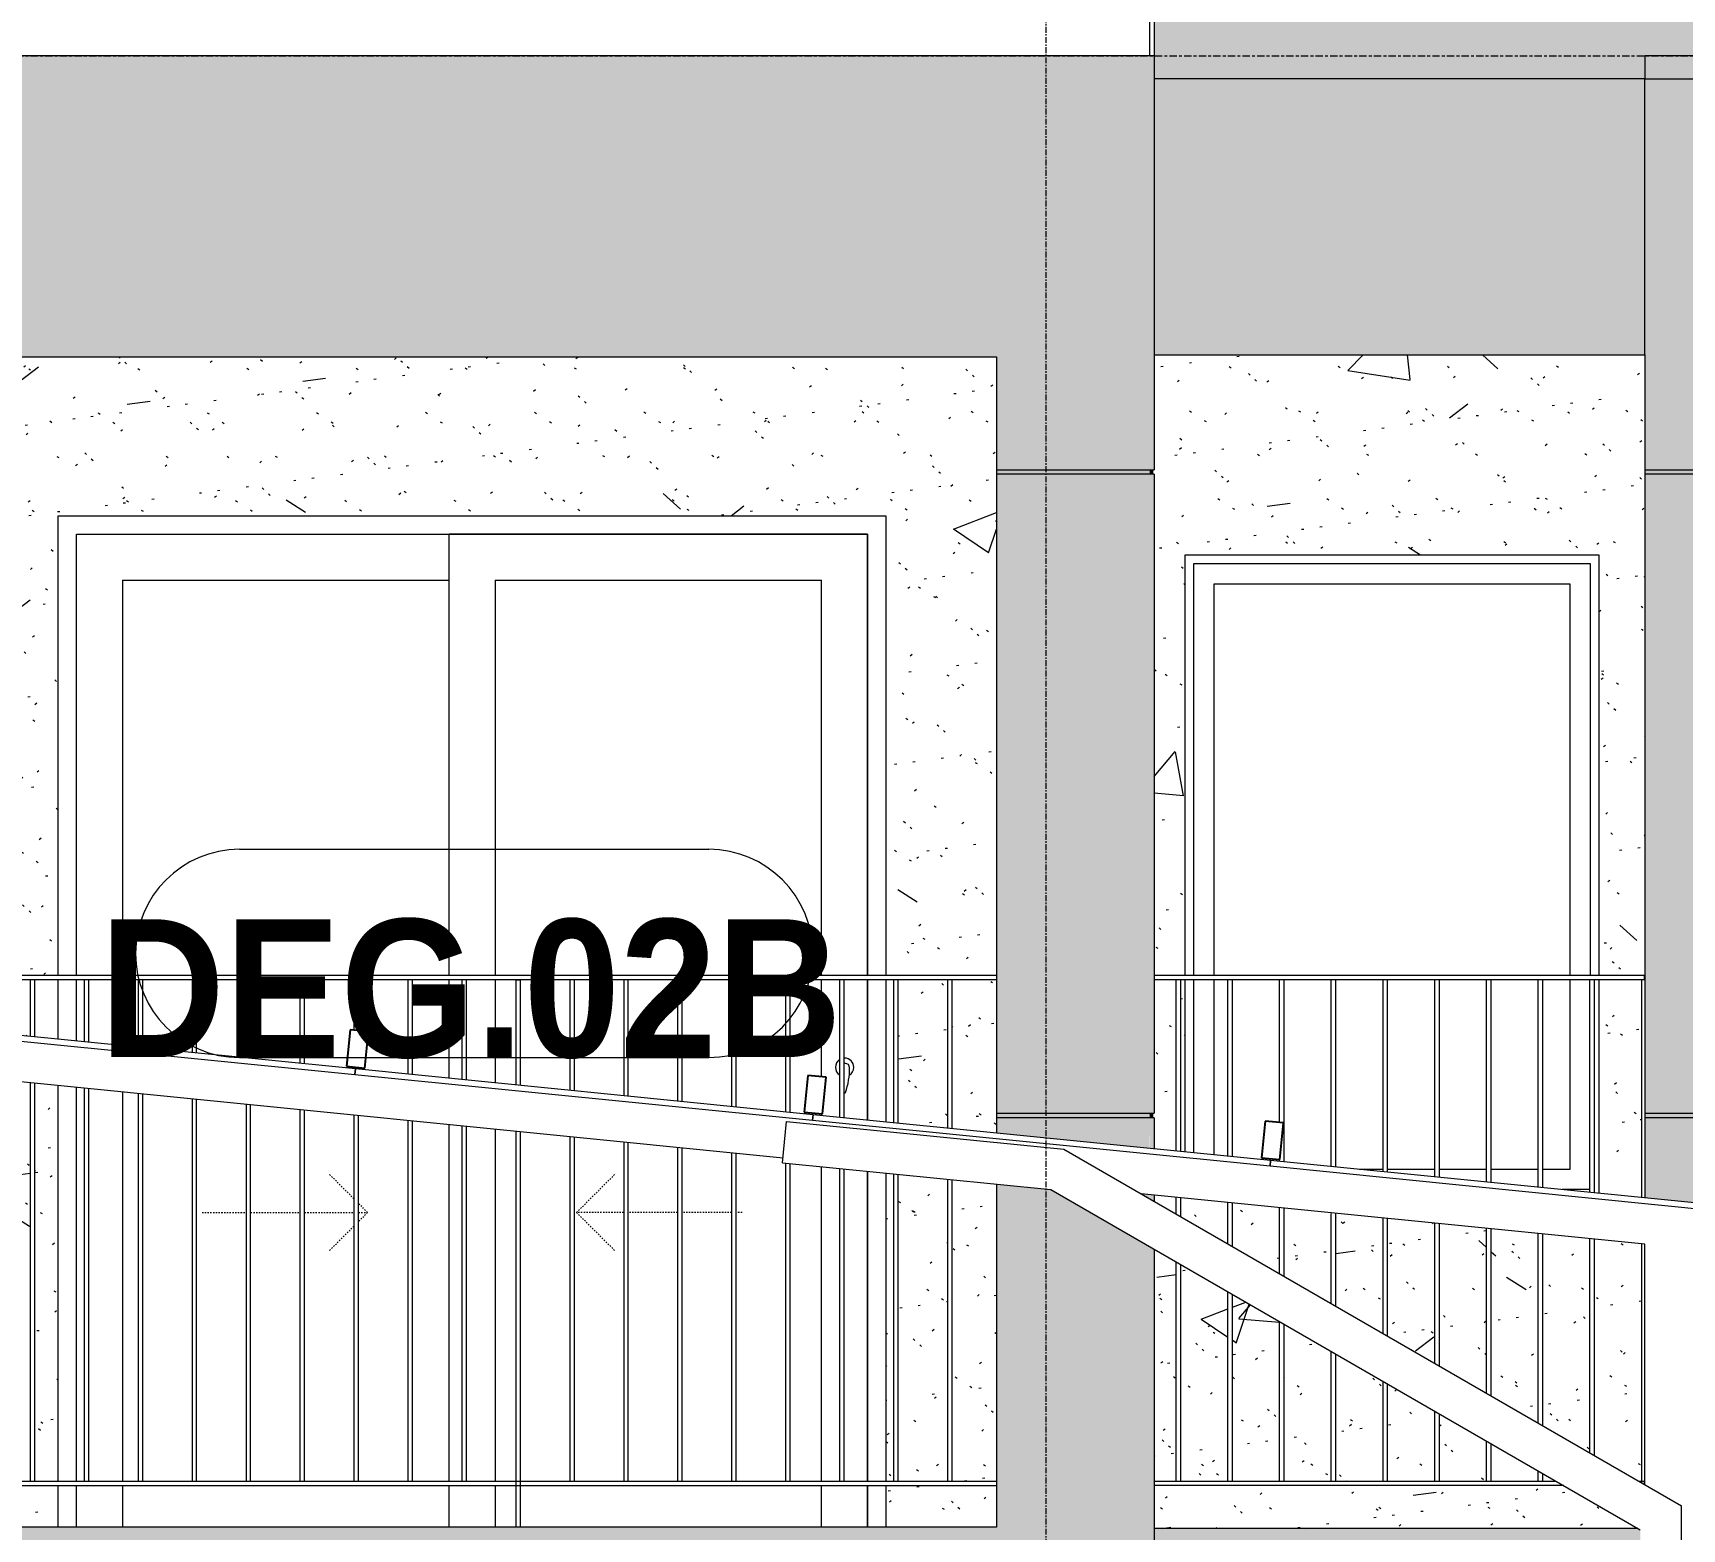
# Model space of a CAD drawing. Header units: millimetres. Extents: x 1240 to 198004, y -7796 to 35300.
# Drawn here: x 132361 to 135947, y 2396 to 5650 of the extents above; entities that cross this region are included whole.
import ezdxf

# ---------------------------------------------------------------- set-up
doc = ezdxf.new("R2010")
doc.units = ezdxf.units.MM
for name, pattern in [('Centre', [31.75, 6.35, -4.7625, 15.875, -4.7625]), ('Dash', [6, 3, -3]), ('Grid Line', [22.225, 12.7, -3.175, 3.175, -3.175])]:
    doc.linetypes.add(name, pattern=pattern)
for name, color, linetype, lineweight in [('0-2', 50, 'Continuous', 5), ('A-DOOR', 31, 'Continuous', 9), ('A-DOOR-FRAM', 31, 'Continuous', 9), ('A-DOOR-HDLN', 31, 'Dash', 18), ('A-DOOR-IDEN', 31, 'Continuous', 9), ('A-FLOR-HRAL', 11, 'Continuous', 9), ('A-FLOR-HRAL-1', 253, 'Continuous', 9), ('A-FLOR-LEVL-2', 51, 'Centre', 9), ('A-GLAZ', 151, 'Continuous', 9), ('A-GLAZ-1', 7, 'Continuous', 9), ('A-GLAZ-CURT', 52, 'Continuous', 9), ('A-GLAZ-CURT-1', 52, 'Continuous', 18), ('A-GLAZ-CWMG', 51, 'Continuous', 9), ('A-GLAZ-CWMG-1', 51, 'Continuous', 25), ('A-WALL', 113, 'Continuous', 9), ('A-WALL-PATT-2', 9, 'Continuous', 9), ('A-WALL-PATT-3', 111, 'Continuous', 5), ('A-WALL-PATT-4', 111, 'Continuous', 9), ('I-WALL-1', 7, 'Continuous', 9), ('S-COLS', 52, 'Continuous', 9), ('S-GRID-1', 1, 'Grid Line', 9)]:
    doc.layers.add(name, color=color, linetype=linetype, lineweight=lineweight)
doc.styles.add('Arial_B_2', font='arialbd.ttf', dxfattribs={"width": 0.9, "height": 300})
pattern_1 = [(50, (0, 0), (1093.104, -95.634), [114.3, -1257.3]), (355, (0, 0), (-211.457, 1146.34), [91.44, -1005.84]), (100.451, (91.1, -8), (881.656, 1050.7), [97.14, -1068.54]), (46.184, (0, 304.8), (1626.475, -252.257), [171.45, -1885.95]), (96.636, (135.5, 283.8), (1424.416, 1484.565), [145.71, -1602.81]), (351.184, (0, 304.8), (1424.43, 1484.55), [137.16, -1508.76]), (21, (152.4, 228.6), (909.686, -613.591), [114.3, -1257.3]), (326, (152.4, 228.6), (370.812, 1105.129), [91.44, -1005.84]), (71.451, (228.2, 177.5), (1280.503, 491.528), [97.14, -1068.54]), (37.5, (0, 0), (18.5313, 507.3303), [50.292, -943.356, 50.292, -970.788, -1009.65]), (37.5, (0, 0), (18.5313, 507.3303), [-2014.728, 50.292, -959.358]), (7.5, (0, 0), (400.9178, 601.0836), [50.292, -531.876, 50.292, -920.496, -384.81]), (7.5, (0, 0), (400.9178, 601.0836), [-1552.956, 50.292, -334.518]), (327.5, (-339.85, 0), (813.5452, -34.3737), [50.292, -330.708, 50.292, -1138.428, -1577.34]), (327.5, (-339.85, 0), (813.5452, -34.3737), [-1569.72, 50.292, -1527.048]), (317.5, (-492.25, 0), (888.7755, 152.56), [50.292, -445.008, 50.292, -739.14, -1120.14]), (317.5, (-492.25, 0), (888.7755, 152.56), [-1284.732, 50.292, -1069.848])]
pattern_2 = [(37.5, (0, 0), (-4.79953, 146.8239), [5.029, -110.795, 5.029, -124.511, -123.825]), (37.5, (0, 0), (-4.79953, 146.8239), [-245.364, 5.029, -118.796]), (7.5, (0, 0), (134.85743, 215.0472), [5.029, -57.455, 5.029, -99.365, -40.005]), (7.5, (0, 0), (134.85743, 215.0472), [-166.878, 5.029, -34.976]), (327.5, (-93.73, 0), (237.29776, 0.4316), [5.029, -33.071, 5.029, -132.131, -179.07]), (327.5, (-93.73, 0), (237.29776, 0.4316), [-175.26, 5.029, -174.041]), (317.5, (-93.73, 0), (229.06706, 66.8792), [5.029, -14.021, 5.029, -84.887, -102.87]), (317.5, (-93.73, 0), (229.06706, 66.8792), [-108.966, 5.029, -97.841])]

# ---------------------------------------------------------------- blocks, each defined once
blk = doc.blocks.new('M_Fixed - 900 x 1400-553070-TKCS_MẶT ĐỨNG NỘI KHU 2')
at = {"layer": 'A-GLAZ-1'}
for p, q in [((-61415.9, 3600), (-61415.9, 4496)), ((-61415.9, 4496), (-60553.9, 4496)), ((-60553.9, 4496), (-60553.9, 3600)), ((-61371.9, 3600), (-61371.9, 4452)), ((-61371.9, 4452), (-60597.9, 4452)), ((-60597.9, 4452), (-60597.9, 3600)), ((-61415.9, 3214.1), (-61415.9, 3590)), ((-61371.9, 3209.7), (-61371.9, 3590)), ((-60597.9, 3590), (-60597.9, 3178)), ((-61004.4, 3178), (-61055.3, 3178)), ((-60891.9, 3178), (-60994.4, 3178)), ((-60779.4, 3178), (-60881.9, 3178)), ((-60666.9, 3178), (-60769.4, 3178)), ((-60597.9, 3178), (-60656.9, 3178)), ((-60554.4, 3134), (-60615.2, 3134))]:
    blk.add_line(p, q, dxfattribs=at)
blk = doc.blocks.new('Railing - 10mm-457212-TKCS_MẶT ĐỨNG NỘI KHU 2')
at = {"layer": 'A-FLOR-HRAL-1'}
for p, q in [((-60554.4, 3127.9), (-60554.4, 3590)), ((-60544.4, 3126.9), (-60544.4, 3590)), ((-60554.4, 2561.2), (-60554.4, 3026.9)), ((-60544.4, 2555.4), (-60544.4, 3025.9))]:
    blk.add_line(p, q, dxfattribs=at)
blk = doc.blocks.new('Railing - 10mm-V287-TKCS_MẶT ĐỨNG NỘI KHU 2')
at = {"layer": 'A-FLOR-HRAL-1'}
for p, q in [((-60666.9, 3139.2), (-60666.9, 3590)), ((-60656.9, 3138.2), (-60656.9, 3590)), ((-60666.9, 2626.1), (-60666.9, 3038.2)), ((-60656.9, 2620.3), (-60656.9, 3037.2)), ((-60666.9, 2500), (-60666.9, 2522.2)), ((-60656.9, 2500), (-60656.9, 2516.4))]:
    blk.add_line(p, q, dxfattribs=at)
blk = doc.blocks.new('Railing - 10mm-V288-TKCS_MẶT ĐỨNG NỘI KHU 2')
at = {"layer": 'A-FLOR-HRAL-1'}
for p, q in [((-60779.4, 3150.4), (-60779.4, 3590)), ((-60769.4, 3149.4), (-60769.4, 3590)), ((-60779.4, 2691.1), (-60779.4, 3049.4)), ((-60769.4, 2685.3), (-60769.4, 3048.4)), ((-60779.4, 2500), (-60779.4, 2587.1)), ((-60769.4, 2500), (-60769.4, 2581.4))]:
    blk.add_line(p, q, dxfattribs=at)
blk = doc.blocks.new('Railing - 10mm-V289-TKCS_MẶT ĐỨNG NỘI KHU 2')
at = {"layer": 'A-FLOR-HRAL-1'}
for p, q in [((-60891.9, 3161.7), (-60891.9, 3590)), ((-60881.9, 3160.7), (-60881.9, 3590)), ((-60891.9, 2756), (-60891.9, 3060.7)), ((-60881.9, 2750.2), (-60881.9, 3059.7)), ((-60891.9, 2500), (-60891.9, 2652.1)), ((-60881.9, 2500), (-60881.9, 2646.3))]:
    blk.add_line(p, q, dxfattribs=at)
blk = doc.blocks.new('Railing - 10mm-V290-TKCS_MẶT ĐỨNG NỘI KHU 2')
at = {"layer": 'A-FLOR-HRAL-1'}
for p, q in [((-61004.4, 3172.9), (-61004.4, 3590)), ((-60994.4, 3171.9), (-60994.4, 3590)), ((-61004.4, 2821), (-61004.4, 3071.9)), ((-60994.4, 2815.2), (-60994.4, 3070.9)), ((-61004.4, 2500), (-61004.4, 2717)), ((-60994.4, 2500), (-60994.4, 2711.3))]:
    blk.add_line(p, q, dxfattribs=at)
blk = doc.blocks.new('Railing - 10mm-V291-TKCS_MẶT ĐỨNG NỘI KHU 2')
at = {"layer": 'A-FLOR-HRAL-1'}
for p, q in [((-61116.9, 3184.2), (-61116.9, 3590)), ((-61106.9, 3183.2), (-61106.9, 3590)), ((-61116.9, 2885.9), (-61116.9, 3081.9)), ((-61106.9, 2880.1), (-61106.9, 3081.9)), ((-61116.9, 2500), (-61116.9, 2782)), ((-61106.9, 2500), (-61106.9, 2776.2))]:
    blk.add_line(p, q, dxfattribs=at)
blk = doc.blocks.new('Railing - 10mm-V292-TKCS_MẶT ĐỨNG NỘI KHU 2')
at = {"layer": 'A-FLOR-HRAL-1'}
for p, q in [((-61229.4, 3279.8), (-61229.4, 3590)), ((-61219.4, 3194.4), (-61219.4, 3590)), ((-61229.4, 3195.4), (-61229.4, 3199.4)), ((-61229.4, 2950.9), (-61229.4, 3094.4)), ((-61219.4, 2945.1), (-61219.4, 3093.4)), ((-61229.4, 2500), (-61229.4, 2846.9)), ((-61219.4, 2500), (-61219.4, 2841.2))]:
    blk.add_line(p, q, dxfattribs=at)
blk = doc.blocks.new('Railing - 10mm-V293-TKCS_MẶT ĐỨNG NỘI KHU 2')
at = {"layer": 'A-FLOR-HRAL-1'}
for p, q in [((-61341.9, 3206.7), (-61341.9, 3590)), ((-61331.9, 3205.7), (-61331.9, 3590)), ((-61341.9, 3015.8), (-61341.9, 3105.7)), ((-61331.9, 3010), (-61331.9, 3104.7)), ((-61341.9, 2500), (-61341.9, 2911.9)), ((-61331.9, 2500), (-61331.9, 2906.1))]:
    blk.add_line(p, q, dxfattribs=at)
blk = doc.blocks.new('Railing - 10mm-V294-TKCS_MẶT ĐỨNG NỘI KHU 2')
at = {"layer": 'A-FLOR-HRAL-1'}
for p, q in [((-61454.4, 3217.9), (-61454.4, 3590)), ((-61444.4, 3216.9), (-61444.4, 3590)), ((-61454.4, 3081.9), (-61454.4, 3116.9)), ((-61444.4, 3075), (-61444.4, 3115.9)), ((-61454.4, 2500), (-61454.4, 2976.8)), ((-61444.4, 2500), (-61444.4, 2971.1))]:
    blk.add_line(p, q, dxfattribs=at)
blk = doc.blocks.new('Railing - 50 x 10mm-457210-TKCS_MẶT ĐỨNG NỘI KHU 2')
at = {"layer": 'A-FLOR-HRAL-1'}
for p, q in [((-60441.9, 3116.7), (-60441.9, 3590)), ((-60435.3, 3590), (-60441.9, 3590)), ((-60441.9, 2496.2), (-60441.9, 3015.8))]:
    blk.add_line(p, q, dxfattribs=at)
blk = doc.blocks.new('Railing - Railing-641362-TKCS_MẶT ĐỨNG NỘI KHU 2')
at = {"layer": 'A-FLOR-HRAL-1'}
for p, q in [((-61501.9, 2500), (-60628.5, 2500)), ((-60611.2, 2490), (-61501.9, 2490)), ((-60448.5, 2500), (-60436.9, 2500)), ((-60436.9, 2500), (-60436.9, 2493.3))]:
    blk.add_line(p, q, dxfattribs=at)
for name in ['Railing - 10mm-V294-TKCS_MẶT ĐỨNG NỘI KHU 2', 'Railing - 10mm-V293-TKCS_MẶT ĐỨNG NỘI KHU 2', 'Railing - 10mm-V292-TKCS_MẶT ĐỨNG NỘI KHU 2', 'Railing - 10mm-V291-TKCS_MẶT ĐỨNG NỘI KHU 2', 'Railing - 10mm-V290-TKCS_MẶT ĐỨNG NỘI KHU 2', 'Railing - 10mm-V289-TKCS_MẶT ĐỨNG NỘI KHU 2', 'Railing - 10mm-V288-TKCS_MẶT ĐỨNG NỘI KHU 2', 'Railing - 10mm-V287-TKCS_MẶT ĐỨNG NỘI KHU 2', 'Railing - 10mm-457212-TKCS_MẶT ĐỨNG NỘI KHU 2', 'Railing - 50 x 10mm-457210-TKCS_MẶT ĐỨNG NỘI KHU 2']:
    blk.add_blockref(name, (0, 0))
blk = doc.blocks.new('Top Rail Type - Top Rail_Internal_-641363-TKCS_MẶT ĐỨNG NỘI KHU 2')
at = {"layer": 'A-FLOR-HRAL-1'}
for p, q in [((-60436.9, 3600), (-61501.9, 3600)), ((-60436.9, 3590), (-61501.9, 3590)), ((-60436.9, 3600), (-60436.9, 3590))]:
    blk.add_line(p, q, dxfattribs=at)
blk = doc.blocks.new('NCV_TKTC_TANG 1_rvt-2-TKCS_MẶT ĐỨNG NỘI KHU 2')
at = {"layer": 'A-WALL-PATT-2'}
h = blk.add_hatch(dxfattribs=at)
h.set_pattern_fill('FP_38', color=256, style=0, pattern_type=2)
h.set_pattern_definition(pattern_1)
h.paths.add_polyline_path([(-61501.9, 2397.1), (-60450.3, 2397.1), (-60611.2, 2490), (-61501.9, 2490), (-61501.9, 2400)])
h.paths.add_polyline_path([(-61004.4, 2500), (-61004.4, 2717), (-61106.9, 2776.2), (-61106.9, 2500)])
h.paths.add_polyline_path([(-60994.4, 2500), (-60891.9, 2500), (-60891.9, 2652.1), (-60994.4, 2711.3), (-60994.4, 2708.9)])
h.paths.add_polyline_path([(-61444.4, 2500), (-61341.9, 2500), (-61341.9, 2911.9), (-61444.4, 2971.1), (-61444.4, 2968)])
h.paths.add_polyline_path([(-60779.4, 2500), (-60779.4, 2587.1), (-60881.9, 2646.3), (-60881.9, 2500)])
h.paths.add_polyline_path([(-61454.4, 2500), (-61454.4, 2976.8), (-61501.9, 3004.3), (-61501.9, 2500)])
h.paths.add_polyline_path([(-60769.4, 2500), (-60666.9, 2500), (-60666.9, 2522.2), (-60769.4, 2581.4)])
h.paths.add_polyline_path([(-61331.9, 2500), (-61229.4, 2501.3), (-61229.4, 2846.9), (-61331.9, 2906.1)])
h.paths.add_polyline_path([(-60448.5, 2500), (-60441.9, 2500), (-60441.9, 3015.7), (-60544.4, 3025.9), (-60544.4, 2555.4)])
h.paths.add_polyline_path([(-60656.9, 2500), (-60628.5, 2500), (-60656.9, 2516.4)])
h.paths.add_polyline_path([(-61116.9, 2500), (-61116.9, 2782), (-61219.4, 2841.2), (-61219.4, 2500)])
h.paths.add_polyline_path([(-60554.4, 2561.2), (-60554.4, 3026.9), (-60656.9, 3037.2), (-60656.9, 2620.3), (-60648.1, 2615.3)])
h.paths.add_polyline_path([(-60666.9, 2626.1), (-60666.9, 3038.2), (-60769.4, 3048.4), (-60769.4, 2685.3)])
h.paths.add_polyline_path([(-60779.4, 2691.1), (-60779.4, 3049.4), (-60881.9, 3059.7), (-60881.9, 2750.2)])
h.paths.add_polyline_path([(-60891.9, 2756), (-60891.9, 3060.7), (-60994.4, 3070.9), (-60994.4, 2815.2), (-60921.7, 2773.2)])
h.paths.add_polyline_path([(-61004.4, 2821), (-61004.4, 3071.9), (-61106.9, 3081.9), (-61106.9, 2880.1)])
h.paths.add_polyline_path([(-61116.9, 2885.9), (-61116.9, 3083.2), (-61219.4, 3093.4), (-61219.4, 2945.1)])
h.paths.add_polyline_path([(-61229.4, 2950.9), (-61229.4, 3094.4), (-61331.9, 3104.7), (-61331.9, 3010), (-61259.2, 2968)])
h.paths.add_polyline_path([(-61341.9, 3015.8), (-61341.9, 3105.7), (-61444.4, 3115.9), (-61443, 3074.2), (-61393.4, 3045.5)])
h.paths.add_polyline_path([(-61454.4, 3080.8), (-61454.4, 3116.9), (-61501.9, 3121.7), (-61501.9, 3108.2), (-61456.5, 3081.9)])
h.paths.add_polyline_path([(-60441.9, 3116.7), (-60441.9, 3590), (-60534.9, 3590), (-60534.9, 3126), (-60532.6, 3125.7)])
h.paths.add_polyline_path([(-61434.9, 3216), (-61434.9, 3590), (-61444.4, 3590), (-61443.5, 3216.8)])
h.paths.add_polyline_path([(-61454.4, 3217.9), (-61454.4, 3590), (-61501.9, 3590), (-61501.9, 3300), (-61505.9, 3300), (-61505.9, 3290), (-61501.9, 3290), (-61501.9, 3222.7), (-61492.6, 3221.7)])
h.paths.add_polyline_path([(-60436.9, 3590), (-60435.3, 3590), (-60435.3, 4950), (-61501.9, 4950), (-61501.9, 4700), (-61505.9, 4700), (-61505.9, 4690), (-61501.9, 4690), (-61501.9, 3600), (-61434.9, 3600), (-61434.9, 4515), (-60534.9, 4514.4), (-60534.9, 3600), (-60436.9, 3600)])
h = blk.add_hatch(dxfattribs=at)
h.set_pattern_fill('FP_39', color=256, style=0, pattern_type=2)
h.set_pattern_definition(pattern_2)
h.paths.add_polyline_path([(-61501.9, 2397.1), (-60450.3, 2397.1), (-60611.2, 2490), (-61501.9, 2490), (-61501.9, 2400)])
h.paths.add_polyline_path([(-61004.4, 2500), (-61004.4, 2717), (-61106.9, 2776.2), (-61106.9, 2500)])
h.paths.add_polyline_path([(-60994.4, 2500), (-60891.9, 2500), (-60891.9, 2652.1), (-60994.4, 2711.3), (-60994.4, 2708.9)])
h.paths.add_polyline_path([(-61444.4, 2500), (-61341.9, 2500), (-61341.9, 2911.9), (-61444.4, 2971.1), (-61444.4, 2968)])
h.paths.add_polyline_path([(-60779.4, 2500), (-60779.4, 2587.1), (-60881.9, 2646.3), (-60881.9, 2500)])
h.paths.add_polyline_path([(-61454.4, 2500), (-61454.4, 2976.8), (-61501.9, 3004.3), (-61501.9, 2500)])
h.paths.add_polyline_path([(-60769.4, 2500), (-60666.9, 2500), (-60666.9, 2522.2), (-60769.4, 2581.4)])
h.paths.add_polyline_path([(-61331.9, 2500), (-61229.4, 2501.3), (-61229.4, 2846.9), (-61331.9, 2906.1)])
h.paths.add_polyline_path([(-60448.5, 2500), (-60441.9, 2500), (-60441.9, 3015.7), (-60544.4, 3025.9), (-60544.4, 2555.4)])
h.paths.add_polyline_path([(-60656.9, 2500), (-60628.5, 2500), (-60656.9, 2516.4)])
h.paths.add_polyline_path([(-61116.9, 2500), (-61116.9, 2782), (-61219.4, 2841.2), (-61219.4, 2500)])
h.paths.add_polyline_path([(-60554.4, 2561.2), (-60554.4, 3026.9), (-60656.9, 3037.2), (-60656.9, 2620.3), (-60648.1, 2615.3)])
h.paths.add_polyline_path([(-60666.9, 2626.1), (-60666.9, 3038.2), (-60769.4, 3048.4), (-60769.4, 2685.3)])
h.paths.add_polyline_path([(-60779.4, 2691.1), (-60779.4, 3049.4), (-60881.9, 3059.7), (-60881.9, 2750.2)])
h.paths.add_polyline_path([(-60891.9, 2756), (-60891.9, 3060.7), (-60994.4, 3070.9), (-60994.4, 2815.2), (-60921.7, 2773.2)])
h.paths.add_polyline_path([(-61004.4, 2821), (-61004.4, 3071.9), (-61106.9, 3081.9), (-61106.9, 2880.1)])
h.paths.add_polyline_path([(-61116.9, 2885.9), (-61116.9, 3083.2), (-61219.4, 3093.4), (-61219.4, 2945.1)])
h.paths.add_polyline_path([(-61229.4, 2950.9), (-61229.4, 3094.4), (-61331.9, 3104.7), (-61331.9, 3010), (-61259.2, 2968)])
h.paths.add_polyline_path([(-61341.9, 3015.8), (-61341.9, 3105.7), (-61444.4, 3115.9), (-61443, 3074.2), (-61393.4, 3045.5)])
h.paths.add_polyline_path([(-61454.4, 3080.8), (-61454.4, 3116.9), (-61501.9, 3121.7), (-61501.9, 3108.2), (-61456.5, 3081.9)])
h.paths.add_polyline_path([(-60441.9, 3116.7), (-60441.9, 3590), (-60534.9, 3590), (-60534.9, 3126), (-60532.6, 3125.7)])
h.paths.add_polyline_path([(-61434.9, 3216), (-61434.9, 3590), (-61444.4, 3590), (-61443.5, 3216.8)])
h.paths.add_polyline_path([(-61454.4, 3217.9), (-61454.4, 3590), (-61501.9, 3590), (-61501.9, 3300), (-61505.9, 3300), (-61505.9, 3290), (-61501.9, 3290), (-61501.9, 3222.7), (-61492.6, 3221.7)])
h.paths.add_polyline_path([(-60436.9, 3590), (-60435.3, 3590), (-60435.3, 4950), (-61501.9, 4950), (-61501.9, 4700), (-61505.9, 4700), (-61505.9, 4690), (-61501.9, 4690), (-61501.9, 3600), (-61434.9, 3600), (-61434.9, 4515), (-60534.9, 4514.4), (-60534.9, 3600), (-60436.9, 3600)])
h = blk.add_hatch(dxfattribs=at)
h.set_pattern_fill('FP_40', color=256, style=0, pattern_type=2)
h.set_pattern_definition(pattern_1)
h.paths.add_polyline_path([(-63885.3, 2400), (-63885.3, 2490), (-64025.4, 2490), (-64025.4, 2400)])
h.paths.add_polyline_path([(-61845.3, 2400), (-61845.3, 2490), (-62085.3, 2490), (-62085.3, 2400), (-61927.7, 2400)])
h.paths.add_polyline_path([(-63903.8, 2500), (-63885.3, 2500), (-63885.3, 3360), (-63936.3, 3365.1), (-63936.3, 2500)])
h.paths.add_polyline_path([(-64025.4, 2500), (-63946.3, 2500), (-63946.3, 3366.1), (-64025.4, 3374), (-64025.4, 2624.4)])
h.paths.add_polyline_path([(-62085.3, 2500), (-62068.9, 2500), (-62068.9, 3168.3), (-62085.3, 3170), (-62085.3, 2544)])
h.paths.add_polyline_path([(-62058.9, 2500), (-61951.6, 2500), (-61951.6, 3156.6), (-62058.9, 3167.3), (-62058.9, 2528.2)])
h.paths.add_polyline_path([(-61845.3, 2500), (-61845.3, 3146), (-61941.6, 3155.6), (-61941.6, 2500), (-61927.7, 2500)])
h.paths.add_polyline_path([(-61845.3, 3257), (-61845.3, 3590), (-61941.6, 3590), (-61941.6, 3266.6), (-61872.4, 3259.7)])
h.paths.add_polyline_path([(-61951.6, 3267.6), (-61951.6, 3590), (-62058.9, 3590), (-62058.9, 3278.4)])
h.paths.add_polyline_path([(-62068.9, 3279.4), (-62068.9, 3590), (-62085.3, 3590), (-62085.3, 3281)])
h.paths.add_polyline_path([(-63885.3, 3461), (-63885.3, 3590), (-63936.3, 3590), (-63936.3, 3466.1)])
h.paths.add_polyline_path([(-63946.3, 3467.1), (-63946.3, 3590), (-64025.4, 3590), (-64025.4, 3475), (-63965.5, 3469)])
h.paths.add_polyline_path([(-61926.4, 3600), (-61845.3, 3600), (-61845.3, 4945.8), (-64025.4, 4945.8), (-64025.4, 3600), (-63885.3, 3600), (-63885.3, 4600), (-62085.3, 4600), (-62085.3, 3600), (-61927.7, 3600)])
h = blk.add_hatch(dxfattribs=at)
h.set_pattern_fill('FP_41', color=256, style=0, pattern_type=2)
h.set_pattern_definition(pattern_2)
h.paths.add_polyline_path([(-63885.3, 2400), (-63885.3, 2490), (-64025.4, 2490), (-64025.4, 2400)])
h.paths.add_polyline_path([(-61845.3, 2400), (-61845.3, 2490), (-62085.3, 2490), (-62085.3, 2400), (-61927.7, 2400)])
h.paths.add_polyline_path([(-63903.8, 2500), (-63885.3, 2500), (-63885.3, 3360), (-63936.3, 3365.1), (-63936.3, 2500)])
h.paths.add_polyline_path([(-64025.4, 2500), (-63946.3, 2500), (-63946.3, 3366.1), (-64025.4, 3374), (-64025.4, 2624.4)])
h.paths.add_polyline_path([(-62085.3, 2500), (-62068.9, 2500), (-62068.9, 3168.3), (-62085.3, 3170), (-62085.3, 2544)])
h.paths.add_polyline_path([(-62058.9, 2500), (-61951.6, 2500), (-61951.6, 3156.6), (-62058.9, 3167.3), (-62058.9, 2528.2)])
h.paths.add_polyline_path([(-61845.3, 2500), (-61845.3, 3146), (-61941.6, 3155.6), (-61941.6, 2500), (-61927.7, 2500)])
h.paths.add_polyline_path([(-61845.3, 3257), (-61845.3, 3590), (-61941.6, 3590), (-61941.6, 3266.6), (-61872.4, 3259.7)])
h.paths.add_polyline_path([(-61951.6, 3267.6), (-61951.6, 3590), (-62058.9, 3590), (-62058.9, 3278.4)])
h.paths.add_polyline_path([(-62068.9, 3279.4), (-62068.9, 3590), (-62085.3, 3590), (-62085.3, 3281)])
h.paths.add_polyline_path([(-63885.3, 3461), (-63885.3, 3590), (-63936.3, 3590), (-63936.3, 3466.1)])
h.paths.add_polyline_path([(-63946.3, 3467.1), (-63946.3, 3590), (-64025.4, 3590), (-64025.4, 3475), (-63965.5, 3469)])
h.paths.add_polyline_path([(-61926.4, 3600), (-61845.3, 3600), (-61845.3, 4945.8), (-64025.4, 4945.8), (-64025.4, 3600), (-63885.3, 3600), (-63885.3, 4600), (-62085.3, 4600), (-62085.3, 3600), (-61927.7, 3600)])
at = {"layer": 'I-WALL-1'}
for p, q in [((-63885.3, 3600), (-63885.3, 4600)), ((-63885.3, 4600), (-62085.3, 4600)), ((-62085.3, 4600), (-62085.3, 3600)), ((-61434.9, 3600), (-61434.9, 4515)), ((-61434.9, 4515), (-60534.9, 4515)), ((-60534.9, 4515), (-60534.9, 3600)), ((-63885.3, 3461), (-63885.3, 3590)), ((-62085.3, 3590), (-62085.3, 3281)), ((-61434.9, 3216), (-61434.9, 3590)), ((-60534.9, 3590), (-60534.9, 3126)), ((-63885.3, 2500), (-63885.3, 3360)), ((-62085.3, 3170), (-62085.3, 2500)), ((-63885.3, 2400), (-63885.3, 2490)), ((-62085.3, 2490), (-62085.3, 2400))]:
    blk.add_line(p, q, dxfattribs=at)
at = {"layer": 'A-FLOR-HRAL'}
for name in ['Top Rail Type - Top Rail_Internal_-641363-TKCS_MẶT ĐỨNG NỘI KHU 2', 'Railing - Railing-641362-TKCS_MẶT ĐỨNG NỘI KHU 2']:
    blk.add_blockref(name, (0, 0), dxfattribs=at)
at = {"layer": 'A-GLAZ'}
blk.add_blockref('M_Fixed - 900 x 1400-553070-TKCS_MẶT ĐỨNG NỘI KHU 2', (0, 0), dxfattribs=at)
blk = doc.blocks.new('DEG_02-DEG_03 - DEG_02B-1800x2400mm-CỬA ĐI 02 CÁNH TRƯỢT-2213204-TKCS_MẶT ĐỨNG NỘI KHU 2')
at = {"layer": 'A-DOOR'}
for p, q in [((-62125.3, 4560), (-63035.3, 4560)), ((-63035.3, 3600), (-63035.3, 4560)), ((-62125.3, 4560), (-62125.3, 3600)), ((-63745.3, 4460), (-63745.3, 3600)), ((-63745.3, 4460), (-63035.3, 4460)), ((-62935.3, 4460), (-62935.3, 3600)), ((-62935.3, 4460), (-62225.3, 4460)), ((-62225.3, 3600), (-62225.3, 4460)), ((-63745.3, 3590), (-63745.3, 3447)), ((-63035.3, 3376), (-63035.3, 3590)), ((-62935.3, 3590), (-62935.3, 3366)), ((-62225.3, 3379.4), (-62225.3, 3590)), ((-62125.3, 3590), (-62125.3, 3285)), ((-63745.3, 3346), (-63745.3, 2500)), ((-62225.3, 3295), (-62225.3, 3299)), ((-63035.3, 2500), (-63035.3, 3275)), ((-62935.3, 3265), (-62935.3, 2500)), ((-62225.3, 2500), (-62225.3, 3184)), ((-62125.3, 3174), (-62125.3, 2500)), ((-63745.3, 2490), (-63745.3, 2400)), ((-63035.3, 2400), (-63035.3, 2490)), ((-62935.3, 2490), (-62935.3, 2400)), ((-62225.3, 2400), (-62225.3, 2490)), ((-62125.3, 2490), (-62125.3, 2400))]:
    blk.add_line(p, q, dxfattribs=at)
at = {"layer": 'A-DOOR', "flags": 128}
blk.add_lwpolyline([(-62173.8, 3408.7), (-62173.8, 3408.7), (-62173.8, 3408.7), (-62173.8, 3408.7), (-62173.8, 3408.7), (-62173.9, 3408.7), (-62173.9, 3408.7), (-62173.9, 3408.7), (-62173.9, 3408.7), (-62173.9, 3408.7), (-62174, 3408.7), (-62174, 3408.7), (-62174, 3408.7), (-62174, 3408.7), (-62174.1, 3408.7), (-62174.1, 3408.7), (-62174.1, 3408.7), (-62174.2, 3408.7), (-62174.2, 3408.7), (-62174.3, 3408.7), (-62174.3, 3408.7), (-62174.4, 3408.7), (-62174.4, 3408.7), (-62174.5, 3408.7), (-62174.5, 3408.7), (-62174.6, 3408.7), (-62174.6, 3408.7), (-62174.7, 3408.7), (-62174.7, 3408.7), (-62174.8, 3408.7), (-62174.8, 3408.7), (-62174.9, 3408.7), (-62174.9, 3408.7), (-62175, 3408.7), (-62175.1, 3408.7), (-62175.1, 3408.7), (-62175.2, 3408.7), (-62175.2, 3408.7), (-62175.3, 3408.7), (-62175.4, 3408.7), (-62175.4, 3408.7), (-62175.5, 3408.7), (-62175.5, 3408.7), (-62175.6, 3408.7), (-62175.7, 3408.7), (-62175.7, 3408.7), (-62175.8, 3408.7), (-62175.8, 3408.7), (-62175.9, 3408.7), (-62175.9, 3408.7), (-62176, 3408.7), (-62176, 3408.7), (-62176.1, 3408.7), (-62176.1, 3408.7), (-62176.2, 3408.7), (-62176.2, 3408.7)], dxfattribs=at)
at = {"layer": 'A-DOOR'}
for centre, radius, start, end in [((-62175.3, 3400), 20, 123.4588, 180), ((-62175.3, 3400), 20, 0, 90), ((-62173.8, 3399.2), 9.45, 0, 90), ((-62175.3, 3400), 20, 180, 236.5412), ((-62329.1, 3399.2), 164.8, 340.866, 0), ((-62175.3, 3400), 20, 300, 0), ((-62174.9, 3346), 2.34, 236.2722, 261.031), ((-62175.7, 3346), 2.34, 278.969, 340.866)]:
    blk.add_arc(centre, radius, start, end, dxfattribs=at)
at = {"layer": 'A-DOOR-FRAM'}
for p, q in [((-63845.3, 3600), (-63845.3, 4560)), ((-63845.3, 4560), (-62125.3, 4560)), ((-62125.3, 3600), (-62125.3, 4560)), ((-63845.3, 3457), (-63845.3, 3590)), ((-62125.3, 3285), (-62125.3, 3590)), ((-63845.3, 2500), (-63845.3, 3356)), ((-62125.3, 2500), (-62125.3, 3174)), ((-63845.3, 2400), (-63845.3, 2490)), ((-62125.3, 2400), (-62125.3, 2490))]:
    blk.add_line(p, q, dxfattribs=at)
at = {"layer": 'A-DOOR-HDLN'}
for p, q in [((-63242.3, 3113.9), (-63297.4, 3169.1)), ((-62758.1, 3084.2), (-62673.2, 3169.1)), ((-63572.6, 3084.2), (-63476.9, 3084.2)), ((-63466.9, 3084.2), (-63359.6, 3084.2)), ((-63349.6, 3084.2), (-63242.3, 3084.2)), ((-63212.6, 3084.2), (-63232.3, 3103.9)), ((-63212.6, 3084.2), (-63232.3, 3064.5)), ((-63232.3, 3084.2), (-63212.6, 3084.2)), ((-62758.1, 3084.2), (-62673.2, 2999.4)), ((-62655.6, 3084.2), (-62758.1, 3084.2)), ((-62538.3, 3084.2), (-62645.6, 3084.2)), ((-62420.9, 3084.2), (-62528.3, 3084.2)), ((-62398.1, 3084.2), (-62410.9, 3084.2)), ((-63242.3, 3054.5), (-63297.4, 2999.4))]:
    blk.add_line(p, q, dxfattribs=at)
blk = doc.blocks.new('Railing - 10mm-V325-TKCS_MẶT ĐỨNG NỘI KHU 2')
at = {"layer": 'A-FLOR-HRAL'}
for p, q in [((-61951.6, 3590), (-61951.6, 3267.6)), ((-61941.6, 3266.6), (-61941.6, 3590)), ((-61951.6, 3156.6), (-61951.6, 2500)), ((-61941.6, 2500), (-61941.6, 3155.6))]:
    blk.add_line(p, q, dxfattribs=at)
blk = doc.blocks.new('Railing - 10mm-V326-TKCS_MẶT ĐỨNG NỘI KHU 2')
at = {"layer": 'A-FLOR-HRAL'}
for p, q in [((-62068.9, 3590), (-62068.9, 3279.4)), ((-62058.9, 3278.4), (-62058.9, 3590)), ((-62068.9, 3168.3), (-62068.9, 2500)), ((-62058.9, 2500), (-62058.9, 3167.3))]:
    blk.add_line(p, q, dxfattribs=at)
blk = doc.blocks.new('Railing - 10mm-V327-TKCS_MẶT ĐỨNG NỘI KHU 2')
at = {"layer": 'A-FLOR-HRAL'}
for p, q in [((-62186.3, 3590), (-62186.3, 3291.1)), ((-62176.3, 3290.1), (-62176.3, 3590)), ((-62186.3, 3180), (-62186.3, 2500)), ((-62176.3, 2500), (-62176.3, 3179))]:
    blk.add_line(p, q, dxfattribs=at)
blk = doc.blocks.new('Railing - 10mm-V328-TKCS_MẶT ĐỨNG NỘI KHU 2')
at = {"layer": 'A-FLOR-HRAL'}
for p, q in [((-62303.6, 3590), (-62303.6, 3302.8)), ((-62293.6, 3301.8), (-62293.6, 3590)), ((-62303.6, 3191.8), (-62303.6, 2500)), ((-62293.6, 2500), (-62293.6, 3190.8))]:
    blk.add_line(p, q, dxfattribs=at)
blk = doc.blocks.new('Railing - 10mm-V329-TKCS_MẶT ĐỨNG NỘI KHU 2')
at = {"layer": 'A-FLOR-HRAL'}
for p, q in [((-62420.9, 3590), (-62420.9, 3314.5)), ((-62410.9, 3313.5), (-62410.9, 3590)), ((-62420.9, 3213.6), (-62420.9, 2500)), ((-62410.9, 2500), (-62410.9, 3212.6))]:
    blk.add_line(p, q, dxfattribs=at)
blk = doc.blocks.new('Railing - 10mm-V330-TKCS_MẶT ĐỨNG NỘI KHU 2')
at = {"layer": 'A-FLOR-HRAL'}
for p, q in [((-62538.3, 3590), (-62538.3, 3326.3)), ((-62528.3, 3325.3), (-62528.3, 3590)), ((-62538.3, 3225.3), (-62538.3, 2500)), ((-62528.3, 2500), (-62528.3, 3224.3))]:
    blk.add_line(p, q, dxfattribs=at)
blk = doc.blocks.new('Railing - 10mm-V331-TKCS_MẶT ĐỨNG NỘI KHU 2')
at = {"layer": 'A-FLOR-HRAL'}
for p, q in [((-62655.6, 3590), (-62655.6, 3338)), ((-62645.6, 3337), (-62645.6, 3590)), ((-62655.6, 3237), (-62655.6, 2500)), ((-62645.6, 2500), (-62645.6, 3236))]:
    blk.add_line(p, q, dxfattribs=at)
blk = doc.blocks.new('Railing - 10mm-V332-TKCS_MẶT ĐỨNG NỘI KHU 2')
at = {"layer": 'A-FLOR-HRAL'}
for p, q in [((-62772.9, 3590), (-62772.9, 3349.7)), ((-62762.9, 3348.7), (-62762.9, 3590)), ((-62772.9, 3248.8), (-62772.9, 2500)), ((-62762.9, 2500), (-62762.9, 3247.8))]:
    blk.add_line(p, q, dxfattribs=at)
blk = doc.blocks.new('Railing - 50 x 10mm-V333-TKCS_MẶT ĐỨNG NỘI KHU 2')
at = {"layer": 'A-FLOR-HRAL'}
for p, q in [((-62890.3, 3590), (-62890.3, 3361.5)), ((-62890.3, 3590), (-62880.3, 3590)), ((-62880.3, 3360.5), (-62880.3, 3590)), ((-62890.3, 3260.5), (-62890.3, 2400)), ((-62880.3, 2400), (-62880.3, 3259.5))]:
    blk.add_line(p, q, dxfattribs=at)
blk = doc.blocks.new('Railing - 10mm-V334-TKCS_MẶT ĐỨNG NỘI KHU 2')
at = {"layer": 'A-FLOR-HRAL'}
for p, q in [((-63007.6, 3590), (-63007.6, 3373.2)), ((-62997.6, 3372.2), (-62997.6, 3590)), ((-63007.6, 3272.2), (-63007.6, 2500)), ((-62997.6, 2500), (-62997.6, 3271.2))]:
    blk.add_line(p, q, dxfattribs=at)
blk = doc.blocks.new('Railing - 10mm-V335-TKCS_MẶT ĐỨNG NỘI KHU 2')
at = {"layer": 'A-FLOR-HRAL'}
for p, q in [((-63124.9, 3590), (-63124.9, 3384.9)), ((-63114.9, 3383.9), (-63114.9, 3590)), ((-63124.9, 3284), (-63124.9, 2500)), ((-63114.9, 2500), (-63114.9, 3283))]:
    blk.add_line(p, q, dxfattribs=at)
blk = doc.blocks.new('Railing - 10mm-V336-TKCS_MẶT ĐỨNG NỘI KHU 2')
at = {"layer": 'A-FLOR-HRAL'}
for p, q in [((-63242.3, 3590), (-63242.3, 3481.1)), ((-63232.3, 3480.1), (-63232.3, 3590)), ((-63242.3, 3400.7), (-63242.3, 3396.7)), ((-63232.3, 3395.7), (-63232.3, 3399.7)), ((-63242.3, 3295.7), (-63242.3, 2500)), ((-63232.3, 2500), (-63232.3, 3294.7))]:
    blk.add_line(p, q, dxfattribs=at)
blk = doc.blocks.new('Railing - 10mm-V337-TKCS_MẶT ĐỨNG NỘI KHU 2')
at = {"layer": 'A-FLOR-HRAL'}
for p, q in [((-63359.6, 3590), (-63359.6, 3408.4)), ((-63349.6, 3407.4), (-63349.6, 3590)), ((-63359.6, 3307.4), (-63359.6, 2500)), ((-63349.6, 2500), (-63349.6, 3306.4))]:
    blk.add_line(p, q, dxfattribs=at)
blk = doc.blocks.new('Railing - 10mm-V338-TKCS_MẶT ĐỨNG NỘI KHU 2')
at = {"layer": 'A-FLOR-HRAL'}
for p, q in [((-63476.9, 3590), (-63476.9, 3420.1)), ((-63466.9, 3419.1), (-63466.9, 3590)), ((-63476.9, 3319.2), (-63476.9, 2500)), ((-63466.9, 2500), (-63466.9, 3318.2))]:
    blk.add_line(p, q, dxfattribs=at)
blk = doc.blocks.new('Railing - 10mm-V339-TKCS_MẶT ĐỨNG NỘI KHU 2')
at = {"layer": 'A-FLOR-HRAL'}
for p, q in [((-63594.3, 3590), (-63594.3, 3431.9)), ((-63584.3, 3430.9), (-63584.3, 3590)), ((-63594.3, 3330.9), (-63594.3, 2500)), ((-63584.3, 2500), (-63584.3, 3329.9))]:
    blk.add_line(p, q, dxfattribs=at)
blk = doc.blocks.new('Railing - 10mm-V340-TKCS_MẶT ĐỨNG NỘI KHU 2')
at = {"layer": 'A-FLOR-HRAL'}
for p, q in [((-63711.6, 3590), (-63711.6, 3443.6)), ((-63701.6, 3442.6), (-63701.6, 3590)), ((-63711.6, 3342.6), (-63711.6, 2500)), ((-63701.6, 2500), (-63701.6, 3341.6))]:
    blk.add_line(p, q, dxfattribs=at)
blk = doc.blocks.new('Railing - 10mm-V341-TKCS_MẶT ĐỨNG NỘI KHU 2')
at = {"layer": 'A-FLOR-HRAL'}
for p, q in [((-63828.9, 3590), (-63828.9, 3455.3)), ((-63818.9, 3454.3), (-63818.9, 3590)), ((-63828.9, 3354.4), (-63828.9, 2500)), ((-63818.9, 2500), (-63818.9, 3353.4))]:
    blk.add_line(p, q, dxfattribs=at)
blk = doc.blocks.new('Railing - 10mm-V342-TKCS_MẶT ĐỨNG NỘI KHU 2')
at = {"layer": 'A-FLOR-HRAL'}
for p, q in [((-63946.3, 3590), (-63946.3, 3467.1)), ((-63936.3, 3466.1), (-63936.3, 3590)), ((-63946.3, 3366.1), (-63946.3, 2500)), ((-63936.3, 2500), (-63936.3, 3365.1))]:
    blk.add_line(p, q, dxfattribs=at)
blk = doc.blocks.new('Railing - Railing-1600062-TKCS_MẶT ĐỨNG NỘI KHU 2')
at = {"layer": 'A-FLOR-HRAL'}
for p, q in [((-64025.4, 2500), (-61845.3, 2500)), ((-64025.4, 2490), (-61845.3, 2490))]:
    blk.add_line(p, q, dxfattribs=at)
for name in ['Railing - 10mm-V342-TKCS_MẶT ĐỨNG NỘI KHU 2', 'Railing - 10mm-V341-TKCS_MẶT ĐỨNG NỘI KHU 2', 'Railing - 10mm-V340-TKCS_MẶT ĐỨNG NỘI KHU 2', 'Railing - 10mm-V339-TKCS_MẶT ĐỨNG NỘI KHU 2', 'Railing - 10mm-V338-TKCS_MẶT ĐỨNG NỘI KHU 2', 'Railing - 10mm-V337-TKCS_MẶT ĐỨNG NỘI KHU 2', 'Railing - 10mm-V336-TKCS_MẶT ĐỨNG NỘI KHU 2', 'Railing - 10mm-V335-TKCS_MẶT ĐỨNG NỘI KHU 2', 'Railing - 10mm-V334-TKCS_MẶT ĐỨNG NỘI KHU 2', 'Railing - 50 x 10mm-V333-TKCS_MẶT ĐỨNG NỘI KHU 2', 'Railing - 10mm-V332-TKCS_MẶT ĐỨNG NỘI KHU 2', 'Railing - 10mm-V331-TKCS_MẶT ĐỨNG NỘI KHU 2', 'Railing - 10mm-V330-TKCS_MẶT ĐỨNG NỘI KHU 2', 'Railing - 10mm-V329-TKCS_MẶT ĐỨNG NỘI KHU 2', 'Railing - 10mm-V328-TKCS_MẶT ĐỨNG NỘI KHU 2', 'Railing - 10mm-V327-TKCS_MẶT ĐỨNG NỘI KHU 2', 'Railing - 10mm-V326-TKCS_MẶT ĐỨNG NỘI KHU 2', 'Railing - 10mm-V325-TKCS_MẶT ĐỨNG NỘI KHU 2']:
    blk.add_blockref(name, (0, 0))
blk = doc.blocks.new('Top Rail Type - Top Rail_Internal_-1600066-TKCS_MẶT ĐỨNG NỘI KHU 2')
at = {"layer": 'A-FLOR-HRAL'}
for p, q in [((-61845.3, 3600), (-64025.4, 3600)), ((-61845.3, 3590), (-64025.4, 3590))]:
    blk.add_line(p, q, dxfattribs=at)
blk = doc.blocks.new('TRỤ ĐỂ XE - TRỤ ĐỂ XE-2599185-TKCS_MẶT ĐỨNG NỘI KHU 2')
at = {"layer": 'S-COLS'}
for p, q in [((-62309.2, 3202.4), (-64335.3, 3405)), ((-62310.2, 3192.4), (-62301.3, 3282)), ((-62301.3, 3282), (-61698.6, 3221.7)), ((-62310.2, 3192.4), (-61726.8, 3134.1)), ((-61698.6, 3221.7), (-60355.3, 2446.2)), ((-61726.8, 3134.1), (-60445.3, 2394.2)), ((-60435.3, 3015), (-61530.2, 3124.5)), ((-60435.3, 2492.4), (-60435.3, 3015)), ((-60355.3, 1900), (-60355.3, 2446.2))]:
    blk.add_line(p, q, dxfattribs=at)
blk = doc.blocks.new('System Panel - Glazed-2342062-TKCS_MẶT ĐỨNG NỘI KHU 2')
at = {"layer": 'A-GLAZ-CURT-1'}
for p, q in [((-60253.8, 3097.9), (-60255, 3085.9)), ((-60255, 3085.9), (-59259.9, 2986.4)), ((-59258.8, 2998.4), (-60253.8, 3097.9)), ((-59259.9, 2986.4), (-59258.8, 2998.4))]:
    blk.add_line(p, q, dxfattribs=at)
blk = doc.blocks.new('Rectangular Mullion - 40 x 80mm-2340579-TKCS_MẶT ĐỨNG NỘI KHU 2')
at = {"layer": 'A-GLAZ-CWMG-1'}
for p, q in [((-59270.3, 3083.9), (-59278.3, 3004.3)), ((-59230.5, 3080), (-59270.3, 3083.9)), ((-59238.5, 3000.4), (-59230.5, 3080)), ((-59278.3, 3004.3), (-59238.5, 3000.4))]:
    blk.add_line(p, q, dxfattribs=at)
blk = doc.blocks.new('STN_Door Tag - STN_Door Tag-1788670-TKCS_MẶT ĐỨNG NỘI KHU 2')
at = {"layer": 'A-DOOR-IDEN'}
for p, q in [((-55715.8, 3874.2), (-54695.7, 3874.2)), ((-55715.8, 3421.3), (-54695.7, 3421.3))]:
    blk.add_line(p, q, dxfattribs=at)
for centre, start, end in [((-55715.8, 3647.8), 90, 270), ((-54695.7, 3647.8), 270, 90)]:
    blk.add_arc(centre, 226.4, start, end, dxfattribs=at)

msp = doc.modelspace()

# ---------------------------------------------------------------- hatches: boundary and pattern name
at = {"layer": 'A-WALL-PATT-3'}
h = msp.add_hatch(color=256, dxfattribs=at)
h.paths.add_polyline_path([(135865.8, 5550), (139455.8, 5550), (139455.8, 8950), (135865.8, 8950), (135865.8, 5798.5)])
h.paths.add_polyline_path([(137065.8, 6514.4), (137065.8, 7914.4), (138465.8, 7914.4), (138465.8, 6514.4), (137106.7, 6514.4)])
h = msp.add_hatch(color=256, dxfattribs=at)
h.paths.add_polyline_path([(132032.5, 2200), (134789.2, 2200), (134789.2, 3010), (134574.3, 3134.1), (134455.8, 3146), (134455.8, 2400), (132275.7, 2400), (132275.7, 3290), (132032.5, 3290), (132032.5, 3081.9)])
h.paths.add_polyline_path([(134789.2, 3114), (134789.2, 3122.7), (134770.9, 3124.5)])
h.paths.add_polyline_path([(134789.2, 3223.7), (134789.2, 3290), (134455.8, 3290), (134455.8, 3257), (134765.2, 3226.1)])
h.paths.add_polyline_path([(134455.8, 3300), (134789.2, 3300), (134789.2, 4690), (134455.8, 4690), (134455.8, 3505.5)])
h.paths.add_polyline_path([(132275.7, 3300), (132275.7, 3374), (132032.5, 3398.3), (132032.5, 3300), (132066, 3300)])
h.paths.add_polyline_path([(132275.7, 3475), (132275.7, 4690), (132032.5, 4690), (132032.5, 3499.3), (132244.6, 3478.1)])
h.paths.add_polyline_path([(134455.8, 4700), (134789.2, 4700), (134789.2, 5600), (131232.5, 5600), (131232.5, 4945.8), (132032.5, 4945.8), (132032.5, 4700), (132275.7, 4700), (132275.7, 4945.8), (134455.8, 4945.8)])
h = msp.add_hatch(color=256, dxfattribs=at)
h.paths.add_polyline_path([(134799.2, 2200), (134799.2, 3004.3), (134789.2, 3010), (134789.2, 2200)])
h.paths.add_polyline_path([(134799.2, 3108.2), (134799.2, 3121.7), (134789.2, 3122.7), (134790.8, 3113)])
h.paths.add_polyline_path([(134799.2, 3222.7), (134799.2, 3290), (134789.2, 3290), (134789.8, 3223.6)])
h.paths.add_polyline_path([(134799.2, 3300), (134799.2, 4690), (134789.2, 4690), (134789.2, 3300)])
h.paths.add_polyline_path([(134789.2, 4700), (134799.2, 4700), (134799.2, 5600), (134789.2, 5600), (134789.2, 5349.7)])
h = msp.add_hatch(color=256, dxfattribs=at)
h.paths.add_polyline_path([(136075.8, 2200), (138604.8, 2200), (138604.8, 2394.2), (137734.1, 2896.9), (137538.3, 2877.3), (137537.3, 2887.3), (137340.3, 2867.5), (137143.2, 2887.3), (137142.2, 2877.3), (136944.2, 2895.6), (136075.8, 2394.2), (136075.8, 2360)])
h.paths.add_polyline_path([(139457.8, 2200), (139457.8, 2759.7), (138824.8, 2394.2), (138824.8, 2200), (139161.2, 2200)])
h.paths.add_polyline_path([(138814.8, 2492.4), (139457.8, 2863.7), (139457.8, 3079.3), (138814.8, 3015), (138814.8, 2792.7)])
h.paths.add_polyline_path([(136065.8, 2492.4), (136807.8, 2920.8), (136065.8, 2995), (136065.8, 2867.5)])
h.paths.add_polyline_path([(138614.8, 2492.4), (138614.8, 2995), (137872.7, 2920.8), (138604.8, 2498.1)])
h.paths.add_polyline_path([(137340.3, 2968.6), (139457.8, 3180.3), (139457.8, 3290), (138465.8, 3290), (138465.8, 3114.4), (137065.8, 3114.4), (137065.8, 3290), (135865.8, 3290), (135865.8, 3116), (137340.3, 2968.6)])
h.paths.add_polyline_path([(137062.6, 3000.4), (137022.8, 3004.3), (137030.8, 3083.9), (137070.6, 3080), (137064.1, 3015)])
h.paths.add_polyline_path([(137617.9, 3000.4), (137609.9, 3080), (137649.7, 3083.9), (137657.7, 3004.3), (137638.2, 3002.4)])
h.paths.add_polyline_path([(138612.9, 3099.8), (138605, 3179.5), (138644.8, 3183.4), (138652.7, 3103.8), (138633.2, 3101.9)])
h.paths.add_polyline_path([(136067.6, 3099.8), (136027.8, 3103.8), (136035.8, 3183.4), (136075.6, 3179.5)])
h.paths.add_polyline_path([(136932.5, 3300), (137065.8, 3300), (137065.8, 4514.4), (138465.8, 4514.4), (138465.8, 3300), (139457.8, 3300), (139457.8, 4690), (135865.8, 4690), (135865.8, 3300)])
h.paths.add_polyline_path([(136932.5, 4700), (139457.8, 4700), (139457.8, 5550), (139455.8, 5550), (139455.8, 5600), (135865.8, 5600), (135865.8, 4700)])
for points in [[(135865.8, 4950), (135865.8, 5550), (134799.2, 5550), (134799.2, 4950), (135653, 4950)], [(134617.2, 4690), (134789.2, 4690), (134789.2, 4700), (134455.8, 4700), (134455.8, 4690)], [(134789.2, 4690), (134795.2, 4690), (134795.2, 4700), (134789.2, 4700)], [(138465.8, 4690), (139457.8, 4690), (139457.8, 4700), (135865.8, 4700), (135865.8, 4690), (138212.1, 4690)], [(134789.2, 3290), (134789.2, 3300), (134455.8, 3300), (134455.8, 3290)], [(134795.2, 3290), (134795.2, 3300), (134789.2, 3300), (134789.2, 3290)], [(136932.5, 3290), (137065.8, 3290), (137065.8, 3300), (135865.8, 3300), (135865.8, 3290)], [(134799.2, 2200), (135855.8, 2200), (135855.8, 2394.2), (135850.8, 2397.1), (134799.2, 2397.1), (134799.2, 2394.2)]]:
    msp.add_hatch(color=256, dxfattribs=at).paths.add_polyline_path(points)
at = {"layer": 'A-WALL-PATT-4'}
msp.add_hatch(color=256, dxfattribs=at).paths.add_polyline_path([(135653, 5550), (135865.8, 5550), (135865.8, 5798.5), (134799.2, 5798.5), (134799.2, 5550)])

# ---------------------------------------------------------------- linework, layer by layer
at = {"layer": 'A-FLOR-LEVL-2'}
msp.add_line((104944.5, 5600), (194512.3, 5600), dxfattribs=at)
at = {"layer": 'A-WALL'}
for p, q in [((134799.2, 22550), (134799.2, 4700)), ((134789.2, 5600), (134789.2, 8950)), ((134799.2, 5600), (131232.5, 5600)), ((139455.8, 5600), (135865.8, 5600)), ((135865.8, 5600), (135865.8, 5550)), ((135865.8, 5550), (134799.2, 5550)), ((135865.8, 5550), (139457.8, 5550)), ((135865.8, 4950), (135865.8, 5550)), ((134799.2, 4950), (135865.8, 4950)), ((135865.8, 4950), (135865.8, 3116)), ((132275.7, 4945.8), (134455.8, 4945.8)), ((134455.8, 4945.8), (134455.8, 3257)), ((134455.8, 4700), (134799.2, 4700)), ((134795.2, 4700), (134795.2, 4690)), ((135865.8, 4700), (139667.8, 4700)), ((134799.2, 4690), (134455.8, 4690)), ((134799.2, 4690), (134799.2, 3300)), ((139667.8, 4690), (135865.8, 4690)), ((134455.8, 3300), (134799.2, 3300)), ((134795.2, 3300), (134795.2, 3290)), ((135865.8, 3300), (137065.8, 3300)), ((134799.2, 3290), (134455.8, 3290)), ((134799.2, 3290), (134799.2, 3222.7)), ((137065.8, 3290), (135865.8, 3290)), ((134455.8, 3146), (134455.8, 2400)), ((134799.2, 3121.7), (134799.2, 3108.2)), ((134799.2, 3004.3), (134799.2, 1500)), ((134455.8, 2400), (132275.7, 2400)), ((135850.8, 2397.1), (134799.2, 2397.1))]:
    msp.add_line(p, q, dxfattribs=at)
at = {"layer": 'S-GRID-1'}
msp.add_line((134564.2, 5.5), (134564.2, 30542.5), dxfattribs=at)

# ---------------------------------------------------------------- block references
at = {"layer": '0-2'}
msp.add_blockref('NCV_TKTC_TANG 1_rvt-2-TKCS_MẶT ĐỨNG NỘI KHU 2', (196301.1, 0), dxfattribs=at)
at = {"layer": 'A-DOOR'}
msp.add_blockref('DEG_02-DEG_03 - DEG_02B-1800x2400mm-CỬA ĐI 02 CÁNH TRƯỢT-2213204-TKCS_MẶT ĐỨNG NỘI KHU 2', (196301.1, 0), dxfattribs=at)
at = {"layer": 'A-DOOR-IDEN'}
msp.add_blockref('STN_Door Tag - STN_Door Tag-1788670-TKCS_MẶT ĐỨNG NỘI KHU 2', (188526.1, 0), dxfattribs=at)
at = {"layer": 'A-FLOR-HRAL'}
for name in ['Top Rail Type - Top Rail_Internal_-1600066-TKCS_MẶT ĐỨNG NỘI KHU 2', 'Railing - Railing-1600062-TKCS_MẶT ĐỨNG NỘI KHU 2']:
    msp.add_blockref(name, (196301.1, 0), dxfattribs=at)
at = {"layer": 'A-GLAZ-CURT'}
for p in [(192320.9, 398), (193316, 298.5), (194311, 199), (195306.1, 99.5)]:
    msp.add_blockref('System Panel - Glazed-2342062-TKCS_MẶT ĐỨNG NỘI KHU 2', p, dxfattribs=at)
at = {"layer": 'A-GLAZ-CWMG'}
for p in [(192320.9, 398), (193316, 298.5), (194311, 199)]:
    msp.add_blockref('Rectangular Mullion - 40 x 80mm-2340579-TKCS_MẶT ĐỨNG NỘI KHU 2', p, dxfattribs=at)
at = {"layer": 'S-COLS'}
msp.add_blockref('TRỤ ĐỂ XE - TRỤ ĐỂ XE-2599185-TKCS_MẶT ĐỨNG NỘI KHU 2', (196301.1, 0), dxfattribs=at)

# ---------------------------------------------------------------- texts
at = {"layer": 'A-DOOR-IDEN', "insert": (133312.7, 3570), "char_height": 300, "width": 1652.4, "attachment_point": 5, "line_spacing_factor": 0.936439, "style": 'Arial_B_2'}
msp.add_mtext('\\pt6.75,13.5,20.25,27,33.75,40.5,47.25,54,60.75,67.5,74.25,81,87.75,94.5,101.25,108,114.75,121.5,128.25,135,141.75,148.5,155.25,162,168.75,175.5,182.25,189,195.75,202.5,209.25,216;DEG.02B', dxfattribs=at)

doc.saveas('drawing.dxf')
